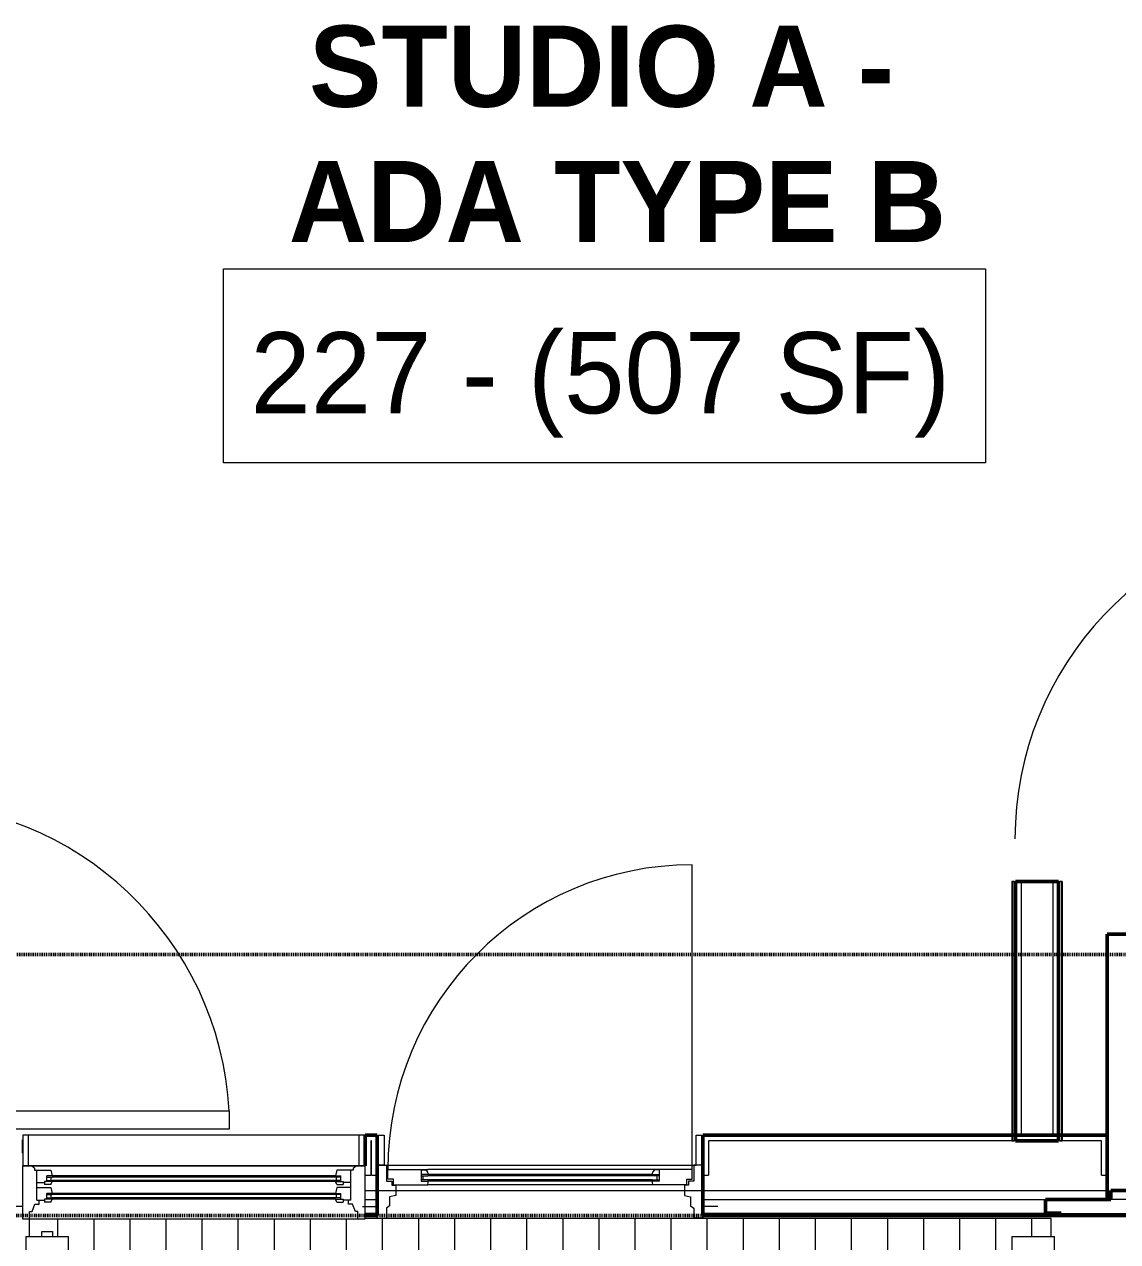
# Model space of a CAD drawing. Header units: inches. Extents: x -4235 to -464, y 9767 to 12344.
# Drawn here: x -3290.3 to -3169.1, y 9977.3 to 10112.2 of the extents above; entities that cross this region are included whole.
import ezdxf

# ---------------------------------------------------------------- set-up
doc = ezdxf.new("R2010")
doc.units = ezdxf.units.IN
doc.header["$MEASUREMENT"] = 0
doc.linetypes.add('Dash 1_16_', pattern=[0.125, 0.0625, -0.0625])
for name, color, linetype, lineweight in [('0-1', 7, 'Continuous', 5), ('0-2', 10, 'Continuous', 9), ('A-AREA-IDEN', 2, 'Continuous', 9), ('A-DOOR-1', 7, 'Continuous', 9), ('A-DOOR-2', 130, 'Continuous', 20), ('A-DOOR-4', 31, 'Continuous', 9), ('A-DOOR-5', 31, 'Continuous', 20), ('A-DOOR-FRAM', 31, 'Continuous', 20), ('A-DOOR-FRAM-2', 31, 'Continuous', 9), ('A-DOOR-GLAZ', 31, 'Continuous', 9), ('A-FLOR-4', 192, 'Continuous', 9), ('A-FLOR-HRAL', 11, 'Continuous', 9), ('A-FLOR-PATT-1', 9, 'Continuous', 9), ('A-GENM', 5, 'Continuous', 9), ('A-GENM-5', 5, 'Continuous', 50), ('A-GLAZ-1', 151, 'Continuous', 9), ('A-GLAZ-2', 151, 'Continuous', 20), ('A-GLAZ-3', 151, 'Continuous', 50), ('A-WALL', 113, 'Continuous', 13), ('A-WALL-1', 250, 'Continuous', 50), ('A-WALL-2', 50, 'Continuous', 13), ('A-WALL-3', 10, 'Continuous', 9), ('A-WALL-4', 254, 'Continuous', 9), ('A-WALL-5', 7, 'Continuous', 9), ('A-WALL-6', 113, 'Continuous', 9), ('A-WALL-7', 113, 'Continuous', 50), ('C-PROP-LINE-1', 91, 'Dash 1_16_', 50)]:
    doc.layers.add(name, color=color, linetype=linetype, lineweight=lineweight)
doc.styles.add('Century Gothic', font='ufonts.com_century-gothic.ttf', dxfattribs={"height": 9})
doc.styles.add('Century Gothic_B', font='GOTHICB.TTF', dxfattribs={"height": 9})

# ---------------------------------------------------------------- blocks, each defined once
blk = doc.blocks.new('Basic Wall _ INT - W4BØF - _5_8 GYP - 2X4 WOOD_BATT_ - 5_8 GYP_ - ___-2688579-BACKGROUND - 2ND FLOOR')
at = {"layer": 'A-WALL-3'}
for p, q in [((-3175.65, 9988.44), (-3175.65, 9989.06)), ((-3175.3, 9989.06), (-3175.3, 9988.44)), ((-3175.65, 9988.44), (-3175.63, 9988.44)), ((-3175.61, 9988.44), (-3175.65, 9988.44)), ((-3175.57, 9988.44), (-3175.61, 9988.44)), ((-3175.55, 9988.44), (-3175.57, 9988.44)), ((-3175.54, 9988.44), (-3175.55, 9988.44)), ((-3175.52, 9988.44), (-3175.54, 9988.44)), ((-3175.45, 9988.44), (-3175.52, 9988.44)), ((-3175.51, 9988.44), (-3175.45, 9988.44)), ((-3175.24, 9988.44), (-3175.45, 9988.44)), ((-3175.44, 9988.44), (-3175.3, 9988.44)), ((-3175.3, 9988.44), (-3175.24, 9988.44))]:
    blk.add_line(p, q, dxfattribs=at)
at = {"layer": 'A-WALL-4'}
for p, q in [((-3175.63, 10017.18), (-3175.65, 10017.18)), ((-3175.65, 9989.06), (-3175.65, 10017.18)), ((-3175.45, 10017.18), (-3175.51, 10017.18)), ((-3175.3, 10017.18), (-3175.44, 10017.18)), ((-3175.24, 10017.18), (-3175.3, 10017.18)), ((-3175.3, 10017.18), (-3175.3, 9989.06)), ((-3175.52, 9988.44), (-3175.52, 9989.06)), ((-3175.24, 9989.06), (-3175.24, 9988.44))]:
    blk.add_line(p, q, dxfattribs=at)
at = {"layer": 'A-WALL-5'}
for p, q in [((-3175.65, 10017.18), (-3175.61, 10017.18)), ((-3175.61, 10017.18), (-3175.52, 10017.18)), ((-3175.52, 9989.06), (-3175.52, 10017.18)), ((-3175.52, 10017.18), (-3175.24, 10017.18)), ((-3175.24, 10017.18), (-3175.24, 9989.06))]:
    blk.add_line(p, q, dxfattribs=at)
blk = doc.blocks.new('Basic Wall _ INT - W4BØF - _5_8 GYP - 2X4 WOOD_BATT_ - 5_8 GYP_ - ___-2688580-BACKGROUND - 2ND FLOOR')
at = {"layer": 'A-WALL-3'}
for p, q in [((-3180.75, 9989.06), (-3180.75, 9988.44)), ((-3180.4, 9988.44), (-3180.4, 9989.06)), ((-3180.52, 9988.44), (-3180.81, 9988.44)), ((-3180.81, 9988.44), (-3180.75, 9988.44)), ((-3180.75, 9988.44), (-3180.61, 9988.44)), ((-3180.6, 9988.44), (-3180.54, 9988.44)), ((-3180.52, 9988.44), (-3180.52, 9988.44)), ((-3180.48, 9988.44), (-3180.52, 9988.44)), ((-3180.44, 9988.44), (-3180.48, 9988.44)), ((-3180.4, 9988.44), (-3180.44, 9988.44)), ((-3180.42, 9988.44), (-3180.4, 9988.44))]:
    blk.add_line(p, q, dxfattribs=at)
at = {"layer": 'A-WALL-4'}
for p, q in [((-3180.75, 10017.18), (-3180.81, 10017.18)), ((-3180.61, 10017.18), (-3180.75, 10017.18)), ((-3180.75, 10017.18), (-3180.75, 9989.06)), ((-3180.54, 10017.18), (-3180.6, 10017.18)), ((-3180.4, 10017.18), (-3180.42, 10017.18)), ((-3180.4, 9989.06), (-3180.4, 10017.18)), ((-3180.81, 9989.06), (-3180.81, 9988.44)), ((-3180.52, 9989.06), (-3180.52, 9988.44))]:
    blk.add_line(p, q, dxfattribs=at)
at = {"layer": 'A-WALL-5'}
for p, q in [((-3180.81, 10017.18), (-3180.52, 10017.18)), ((-3180.81, 10017.18), (-3180.81, 9989.06)), ((-3180.52, 10017.18), (-3180.52, 9989.06)), ((-3180.52, 10017.18), (-3180.44, 10017.18)), ((-3180.44, 10017.18), (-3180.4, 10017.18))]:
    blk.add_line(p, q, dxfattribs=at)
blk = doc.blocks.new('SWING - SINGLE - FLUSH - 36_ x 80_ - OFFSET PIVOT DOOR AT MAGIC PAK AND WASHER_DRYER-3199414-BACKGROUND - 2ND FLOOR')
at = {"layer": 'A-DOOR-1'}
blk.add_arc((18, 2.37), 36.07, 93.1789, 180, dxfattribs=at)
at = {"layer": 'A-DOOR-2'}
for p, q in [((16, 2.37), (16, 38.39)), ((18, 38.39), (16, 38.39)), ((18, 2.37), (18, 38.39)), ((18, 2.37), (16, 2.37))]:
    blk.add_line(p, q, dxfattribs=at)
blk = doc.blocks.new('CTR - 1st Phase - Unit Layouts_rvt-1-BACKGROUND - 2ND FLOOR')
at = {"layer": 'A-WALL-1'}
for p, q in [((-3175.65, 10017.18), (-3180.4, 10017.18)), ((-3180.4, 10017.18), (-3180.4, 9988.44)), ((-3175.65, 9988.44), (-3175.65, 10017.18)), ((-3180.4, 9988.44), (-3179.77, 9988.44)), ((-3179.77, 9988.44), (-3176.27, 9988.44)), ((-3176.27, 9988.44), (-3175.65, 9988.44))]:
    blk.add_line(p, q, dxfattribs=at)
at = {"layer": 'A-WALL-2'}
for p, q in [((-3179.77, 10017.18), (-3179.77, 9989.06)), ((-3176.27, 10017.18), (-3176.27, 9989.06)), ((-3179.77, 9989.06), (-3176.27, 9989.06))]:
    blk.add_line(p, q, dxfattribs=at)
at = {"layer": 'A-WALL-3'}
for p, q in [((-3180.4, 10017.18), (-3180.4, 9989.06)), ((-3175.65, 9989.06), (-3175.65, 10017.18)), ((-3180.4, 9989.06), (-3180.4, 9988.44)), ((-3175.65, 9988.44), (-3175.65, 9989.06)), ((-3175.65, 9988.44), (-3180.4, 9988.44))]:
    blk.add_line(p, q, dxfattribs=at)
at = {"layer": 'A-WALL-4'}
blk.add_line((-3180.4, 10017.18), (-3175.65, 10017.18), dxfattribs=at)
at = {"layer": '0-2'}
for name, p in [('SWING - SINGLE - FLUSH - 36_ x 80_ - OFFSET PIVOT DOOR AT MAGIC PAK AND WASHER_DRYER-3199414-BACKGROUND - 2ND FLOOR', (-3162.4, 10019.56)), ('Basic Wall _ INT - W4BØF - _5_8 GYP - 2X4 WOOD_BATT_ - 5_8 GYP_ - ___-2688580-BACKGROUND - 2ND FLOOR', (0, 0)), ('Basic Wall _ INT - W4BØF - _5_8 GYP - 2X4 WOOD_BATT_ - 5_8 GYP_ - ___-2688579-BACKGROUND - 2ND FLOOR', (0, 0))]:
    blk.add_blockref(name, p, dxfattribs=at)
at = {"layer": '0-2', "rotation": 269.9999999999607}
blk.add_blockref('SWING - SINGLE - FLUSH - 36_ x 80_ - OFFSET PIVOT DOOR AT MAGIC PAK AND WASHER_DRYER-3199414-BACKGROUND - 2ND FLOOR', (-3305.97, 10007.78), dxfattribs=at)
blk = doc.blocks.new('Door-Inswing-Andersen-400_Series-Single - 3_ 0-1_8_ x custom height - 2ND FLOOR-2897953-BACKGROUND - 2ND FLOOR')
at = {"layer": 'A-DOOR-4'}
blk.add_line((16.87, 0.66), (16.87, 34.41), dxfattribs=at)
blk.add_arc((16.87, 0.66), 33.75, 90, 180, dxfattribs=at)
at = {"layer": 'A-DOOR-5'}
for p, q in [((-16.87, -0.41), (-16.87, 0.66)), ((-16.87, 0.66), (-12.44, 0.66)), ((-13.19, 0.66), (-13.19, -0.66)), ((-13.19, 0.66), (-13.19, 0.59)), ((-13.19, 0.59), (-12.67, 0.59)), ((-12.44, 0.09), (-13.19, 0.09)), ((-12.67, 0.59), (-12.47, 0.34)), ((-12.47, 0.34), (-12.44, 0.16)), ((12.44, 0.66), (-12.44, 0.66)), ((-12.44, 0.16), (-12.44, 0.09)), ((16.87, 0.66), (12.44, 0.66)), ((12.47, 0.34), (12.44, 0.16)), ((12.44, 0.16), (12.44, 0.09)), ((12.44, 0.09), (13.19, 0.09)), ((12.67, 0.59), (12.47, 0.34)), ((13.19, 0.59), (12.67, 0.59)), ((13.19, 0.66), (13.19, -0.66)), ((13.19, 0.66), (13.19, 0.59)), ((16.87, -0.41), (16.87, 0.66)), ((-16.26, -0.42), (-16.87, -0.41)), ((-16.26, -1.06), (-16.26, -0.42)), ((-16.26, -1.06), (-12.44, -1.06)), ((-13.19, -0.66), (-12.44, -0.66)), ((-12.44, -0.75), (-12.47, -1.06)), ((-12.44, -0.66), (-12.44, -0.75)), ((12.44, -1.06), (-12.44, -1.06)), ((12.44, -0.66), (12.44, -0.75)), ((13.19, -0.66), (12.44, -0.66)), ((12.44, -0.75), (12.47, -1.06)), ((16.26, -1.06), (12.44, -1.06)), ((16.26, -0.42), (16.87, -0.41)), ((16.26, -1.06), (16.26, -0.42))]:
    blk.add_line(p, q, dxfattribs=at)
at = {"layer": 'A-DOOR-FRAM'}
for p, q in [((-18.06, -4.75), (-18.06, 1.12)), ((-18.06, 1.12), (-17.03, 1.12)), ((-17.69, 1.12), (-18.06, 1.12)), ((-18.06, 1.12), (-17.94, 1.12)), ((-18.06, -4.44), (-18.06, 1.12)), ((-17.31, 1.12), (17.31, 1.12)), ((-17.03, 1.12), (-17.03, -0.66)), ((17.03, 1.12), (17.03, -0.66)), ((18.06, 1.12), (17.03, 1.12)), ((17.94, 1.12), (18.06, 1.12)), ((18.06, -4.75), (18.06, 1.12)), ((18.06, 1.12), (18.06, -4.44)), ((-17.03, -0.66), (-16.45, -0.66)), ((-16.45, -0.66), (-16.45, -1.09)), ((-16.45, -1.09), (-16, -1.09)), ((-16, -1.09), (-16, -2.23)), ((16.45, -1.09), (16, -1.09)), ((16, -1.09), (16, -2.23)), ((16.45, -0.66), (16.45, -1.09)), ((17.03, -0.66), (16.45, -0.66)), ((-16, -2.23), (-16.69, -2.39)), ((-16.69, -2.39), (-16.69, -3.39)), ((16, -2.23), (16.69, -2.39)), ((16.69, -2.39), (16.69, -3.39)), ((-19.69, -3.44), (-18.06, -3.44)), ((-16.69, -3.39), (-17.03, -3.63)), ((-17.03, -3.63), (-17.03, -4.75)), ((16.69, -3.39), (17.03, -3.63)), ((17.03, -3.63), (17.03, -4.75)), ((19.69, -3.44), (18.06, -3.44)), ((-18.06, -4.8), (-18.06, -4.44)), ((-18.06, -4.75), (-17.03, -4.75)), ((18.06, -4.75), (17.03, -4.75)), ((18.06, -4.44), (18.06, -4.8))]:
    blk.add_line(p, q, dxfattribs=at)
at = {"layer": 'A-DOOR-FRAM-2'}
for p, q in [((-17.94, 4.44), (-17.31, 4.44)), ((-17.94, 1.12), (-17.94, 4.44)), ((-17.31, 4.44), (-17.31, 1.12)), ((17.31, 4.44), (17.94, 4.44)), ((17.31, 1.12), (17.31, 4.44)), ((17.94, 4.44), (17.94, 1.12)), ((-17.31, 1.12), (-17.94, 1.12)), ((17.94, 1.12), (17.31, 1.12))]:
    blk.add_line(p, q, dxfattribs=at)
at = {"layer": 'A-DOOR-GLAZ'}
for p, q in [((12.44, 0.09), (-12.44, 0.09)), ((-13.19, -0.06), (-12.44, -0.06)), ((-12.44, -0.5), (-13.19, -0.5)), ((-12.98, -0.5), (-12.98, -0.06)), ((12.44, -0.06), (-12.44, -0.06)), ((12.44, -0.5), (-12.44, -0.5)), ((12.44, -0.66), (-12.44, -0.66)), ((13.19, -0.06), (12.44, -0.06)), ((12.44, -0.5), (13.19, -0.5)), ((12.98, -0.5), (12.98, -0.06))]:
    blk.add_line(p, q, dxfattribs=at)
blk = doc.blocks.new('Window-Double_Hung-Andersen-400_Series-Tilt_Wash - DOUBLE HUNG - REVERSE COTTAGE - 2ND FLOOR-2889033-BACKGROUND - 2ND FLOOR')
at = {"layer": 'A-GLAZ-1'}
for p, q in [((-16.29, 2.5), (-15.7, 2.5)), ((-16.29, 2.12), (-15.7, 2.12)), ((-15.82, 2.5), (-15.82, 2.12)), ((-15.7, 2.63), (15.7, 2.63)), ((-15.7, 2.5), (15.7, 2.5)), ((-15.7, 2.12), (15.7, 2.12)), ((-15.7, 2), (15.7, 2)), ((16.29, 2.5), (15.7, 2.5)), ((16.29, 2.12), (15.7, 2.12)), ((15.82, 2.5), (15.82, 2.12)), ((-16.29, 0.56), (-15.7, 0.56)), ((-16.29, 0.19), (-15.7, 0.19)), ((-15.82, 0.56), (-15.82, 0.19)), ((-15.7, 0.69), (15.7, 0.69)), ((-15.7, 0.56), (15.7, 0.56)), ((-15.7, 0.19), (15.7, 0.19)), ((-15.7, 0.06), (15.7, 0.06)), ((16.29, 0.56), (15.7, 0.56)), ((16.29, 0.19), (15.7, 0.19)), ((15.82, 0.56), (15.82, 0.19)), ((18.95, -1.06), (-18.95, -1.06)), ((-18.95, -1.06), (-18.95, -4.44)), ((-18.32, -1.06), (-18.32, -4.44)), ((18.32, -1.06), (18.32, -4.44)), ((18.95, -4.44), (18.95, -1.06)), ((-19.01, -3.94), (-19.01, -2.44)), ((-19.01, -2.44), (-18.95, -2.44)), ((18.95, -2.44), (19.01, -2.44)), ((19.01, -2.44), (19.01, -3.94)), ((-18.95, -3.94), (-19.01, -3.94)), ((19.01, -3.94), (18.95, -3.94)), ((-18.95, -4.44), (18.95, -4.44))]:
    blk.add_line(p, q, dxfattribs=at)
at = {"layer": 'A-GLAZ-2'}
for p, q in [((19.01, 4.81), (-19.01, 4.81)), ((-19.01, 4.81), (-19.01, -1.06)), ((-18.2, 4.81), (-18.2, 4)), ((18.2, 4.81), (18.2, 4)), ((19.01, -1.06), (19.01, 4.81)), ((-19.01, 3.44), (-20.51, 3.44)), ((-18.2, 4), (-17.92, 4)), ((-17.92, 4), (-17.61, 3.19)), ((-17.61, 3.19), (-17.14, 3.19)), ((-17.42, 2.75), (-16.57, 2.75)), ((-17.42, 2.75), (-17.42, -0.56)), ((-17.14, 3.19), (-17.14, 2.75)), ((-15.86, 2.97), (-16.57, 2.97)), ((-16.57, 2.63), (-16.57, 2.97)), ((-15.86, 2.97), (-15.7, 2.63)), ((15.86, 2.97), (15.7, 2.63)), ((15.86, 2.97), (16.57, 2.97)), ((16.57, 2.63), (16.57, 2.97)), ((17.42, 2.75), (16.57, 2.75)), ((17.14, 3.19), (17.14, 2.75)), ((17.61, 3.19), (17.14, 3.19)), ((17.42, 2.75), (17.42, -0.56)), ((17.92, 4), (17.61, 3.19)), ((18.2, 4), (17.92, 4)), ((19.01, 3.44), (20.51, 3.44)), ((-17.42, 1.37), (-15.86, 1.37)), ((-15.7, 2.63), (-16.57, 2.63)), ((-16.29, 2.63), (-16.29, 2)), ((-15.7, 2), (-16.29, 2)), ((-15.86, 1.37), (-15.7, 2)), ((15.7, 2.63), (16.57, 2.63)), ((15.7, 2), (16.29, 2)), ((15.86, 1.37), (15.7, 2)), ((17.42, 1.37), (15.86, 1.37)), ((16.29, 2.63), (16.29, 2)), ((-17.42, 0.81), (-16.57, 0.81)), ((-15.86, 1.03), (-16.57, 1.03)), ((-16.57, 0.69), (-16.57, 1.03)), ((-15.7, 0.69), (-16.57, 0.69)), ((-16.29, 0.69), (-16.29, 0.06)), ((-15.7, 0.06), (-16.29, 0.06)), ((-15.86, 1.03), (-15.7, 0.69)), ((-15.86, -0.56), (-15.7, 0.06)), ((15.86, 1.03), (15.7, 0.69)), ((15.7, 0.69), (16.57, 0.69)), ((15.7, 0.06), (16.29, 0.06)), ((15.86, -0.56), (15.7, 0.06)), ((15.86, 1.03), (16.57, 1.03)), ((16.29, 0.69), (16.29, 0.06)), ((16.57, 0.69), (16.57, 1.03)), ((17.42, 0.81), (16.57, 0.81)), ((-19.01, -1.06), (19.01, -1.06)), ((-17.67, -0.78), (-18, -1.06)), ((-17.67, -0.78), (-17.67, -0.56)), ((-17.67, -0.56), (-15.86, -0.56)), ((17.67, -0.56), (15.86, -0.56)), ((17.67, -0.78), (17.67, -0.56)), ((17.67, -0.78), (18, -1.06))]:
    blk.add_line(p, q, dxfattribs=at)
blk = doc.blocks.new('V-Series_EWC4_SPVU_RFA_2015 - 2ND AND 3RD FLOOR-2226480-BACKGROUND - 2ND FLOOR')
at = {"layer": 'A-GENM'}
for p, q in [((-3858.97, 11732.03), (-3858.97, 11734.83)), ((-3858.97, 11728.55), (-3858.97, 11731.53)), ((-3858.97, 11725.06), (-3858.97, 11728.05)), ((-3858.97, 11721.58), (-3858.97, 11724.56)), ((-3858.97, 11718.09), (-3858.97, 11721.08)), ((-3858.97, 11714.61), (-3858.97, 11717.59)), ((-3858.97, 11711.12), (-3858.97, 11714.11)), ((-3858.97, 11707.83), (-3858.97, 11710.62))]:
    blk.add_line(p, q, dxfattribs=at)
at = {"layer": 'A-GENM-5'}
for p, q in [((-3829.54, 11735.26), (-3858.97, 11735.26)), ((-3858.97, 11735.26), (-3858.97, 11734.83)), ((-3858.97, 11734.83), (-3857.97, 11734.83)), ((-3857.97, 11734.83), (-3857.97, 11732.03)), ((-3829.54, 11707.39), (-3829.54, 11735.26)), ((-3857.97, 11732.03), (-3858.97, 11732.03)), ((-3858.97, 11732.03), (-3858.97, 11731.53)), ((-3858.97, 11731.53), (-3857.97, 11731.53)), ((-3857.97, 11731.53), (-3857.97, 11728.55)), ((-3857.97, 11728.55), (-3858.97, 11728.55)), ((-3858.97, 11728.55), (-3858.97, 11728.05)), ((-3858.97, 11728.05), (-3857.97, 11728.05)), ((-3857.97, 11728.05), (-3857.97, 11725.06)), ((-3857.97, 11725.06), (-3858.97, 11725.06)), ((-3858.97, 11725.06), (-3858.97, 11724.56)), ((-3858.97, 11724.56), (-3857.97, 11724.56)), ((-3857.97, 11724.56), (-3857.97, 11721.58)), ((-3857.97, 11721.58), (-3858.97, 11721.58)), ((-3858.97, 11721.58), (-3858.97, 11721.08)), ((-3858.97, 11721.08), (-3857.97, 11721.08)), ((-3857.97, 11721.08), (-3857.97, 11718.09)), ((-3857.97, 11718.09), (-3858.97, 11718.09)), ((-3858.97, 11718.09), (-3858.97, 11717.59)), ((-3858.97, 11717.59), (-3857.97, 11717.59)), ((-3857.97, 11717.59), (-3857.97, 11714.61)), ((-3857.97, 11714.61), (-3858.97, 11714.61)), ((-3858.97, 11714.61), (-3858.97, 11714.11)), ((-3858.97, 11714.11), (-3857.97, 11714.11)), ((-3857.97, 11714.11), (-3857.97, 11711.12)), ((-3857.97, 11711.12), (-3858.97, 11711.12)), ((-3858.97, 11711.12), (-3858.97, 11710.62)), ((-3858.97, 11710.62), (-3857.97, 11710.62)), ((-3857.97, 11710.62), (-3857.97, 11707.83)), ((-3857.97, 11707.83), (-3858.97, 11707.83)), ((-3858.97, 11707.83), (-3858.97, 11707.39)), ((-3858.97, 11707.39), (-3829.54, 11707.39))]:
    blk.add_line(p, q, dxfattribs=at)
blk = doc.blocks.new('Railing - Baluster_01-2700443-BACKGROUND - 2ND FLOOR')
at = {"layer": 'A-FLOR-HRAL'}
for p, q in [((-0.59, 1.18), (0.59, 1.18)), ((-0.59, 0.59), (-0.59, 1.18)), ((0.59, 1.18), (0.59, 0.59))]:
    blk.add_line(p, q, dxfattribs=at)
blk = doc.blocks.new('Railing - Railing-2700278-BACKGROUND - 2ND FLOOR')
at = {"layer": 'A-FLOR-HRAL'}
for p, q in [((-3290.15, 9977.83), (-3290.15, 9914.58)), ((-3290.15, 9977.83), (-3289.68, 9977.83)), ((-3289.68, 9977.83), (-3285.9, 9977.83)), ((-3285.9, 9977.83), (-3285.42, 9977.83)), ((-3285.42, 9919.3), (-3285.42, 9977.83)), ((-3180.82, 9977.83), (-3180.82, 9919.3)), ((-3180.82, 9977.83), (-3180.35, 9977.83)), ((-3180.35, 9977.83), (-3176.57, 9977.83)), ((-3176.57, 9977.83), (-3176.1, 9977.83)), ((-3176.1, 9914.58), (-3176.1, 9977.83)), ((-3180.82, 9919.3), (-3285.42, 9919.3)), ((-3290.15, 9914.58), (-3176.1, 9914.58))]:
    blk.add_line(p, q, dxfattribs=at)
for points, knots in [([(-3285.9, 9918.83), (-3285.86, 9918.87), (-3285.79, 9918.93), (-3285.72, 9919.01), (-3285.67, 9919.06), (-3285.63, 9919.09), (-3285.6, 9919.13), (-3285.57, 9919.16), (-3285.54, 9919.18), (-3285.51, 9919.21), (-3285.49, 9919.24), (-3285.46, 9919.27), (-3285.43, 9919.29), (-3285.42, 9919.3), (-3285.42, 9919.3)], [0, 0, 0, 0, 0.166667, 0.25, 0.333333, 0.375, 0.416667, 0.5, 0.541667, 0.583333, 0.666667, 0.75, 0.833333, 1, 1, 1, 1]), ([(-3180.35, 9918.83), (-3180.39, 9918.87), (-3180.45, 9918.93), (-3180.53, 9919.01), (-3180.58, 9919.06), (-3180.61, 9919.09), (-3180.65, 9919.13), (-3180.68, 9919.16), (-3180.71, 9919.18), (-3180.73, 9919.21), (-3180.76, 9919.24), (-3180.79, 9919.27), (-3180.82, 9919.29), (-3180.82, 9919.3), (-3180.82, 9919.3)], [0, 0, 0, 0, 0.166667, 0.25, 0.333333, 0.375, 0.416667, 0.5, 0.541667, 0.583333, 0.666667, 0.75, 0.833333, 1, 1, 1, 1]), ([(-3290.15, 9914.58), (-3290.15, 9914.58), (-3290.14, 9914.59), (-3290.11, 9914.61), (-3290.09, 9914.64), (-3290.06, 9914.67), (-3290.03, 9914.69), (-3290, 9914.72), (-3289.96, 9914.76), (-3289.92, 9914.8), (-3289.89, 9914.84), (-3289.85, 9914.88), (-3289.78, 9914.95), (-3289.72, 9915.01), (-3289.68, 9915.05)], [0, 0, 0, 0, 0.166667, 0.25, 0.333333, 0.416667, 0.458333, 0.5, 0.583333, 0.666667, 0.708333, 0.75, 0.833333, 1, 1, 1, 1]), ([(-3176.1, 9914.58), (-3176.1, 9914.58), (-3176.11, 9914.59), (-3176.13, 9914.61), (-3176.16, 9914.64), (-3176.19, 9914.67), (-3176.22, 9914.69), (-3176.24, 9914.72), (-3176.28, 9914.76), (-3176.33, 9914.8), (-3176.36, 9914.84), (-3176.4, 9914.88), (-3176.47, 9914.95), (-3176.53, 9915.01), (-3176.57, 9915.05)], [0, 0, 0, 0, 0.166667, 0.25, 0.333333, 0.416667, 0.458333, 0.5, 0.583333, 0.666667, 0.708333, 0.75, 0.833333, 1, 1, 1, 1])]:
    blk.add_open_spline(points, degree=3, knots=knots, dxfattribs=at)
blk.add_blockref('Railing - Baluster_01-2700443-BACKGROUND - 2ND FLOOR', (-3287.79, 9977.24))
blk = doc.blocks.new('Perforated Panel at Magic-Pak - hvac panel - 2nd floor 2-2702974-BACKGROUND - 2ND FLOOR')
at = {"layer": 'A-GLAZ-3'}
for p, q in [((19.01, 4.44), (-19.01, 4.44)), ((-19.01, 4.44), (-19.01, 4.37)), ((-19.01, 4.37), (19.01, 4.37)), ((19.01, 4.37), (19.01, 4.44))]:
    blk.add_line(p, q, dxfattribs=at)
blk = doc.blocks.new('Family - ___-2835860-BACKGROUND - 2ND FLOOR')
at = {"layer": 'C-PROP-LINE-1'}
blk.add_line((-2636.92, 9980.19), (-3860.72, 9980.19), dxfattribs=at)
blk = doc.blocks.new('Family - ___-2835903-BACKGROUND - 2ND FLOOR')
at = {"layer": 'C-PROP-LINE-1'}
blk.add_line((-2096.82, 10009.09), (-3831.82, 10009.09), dxfattribs=at)
blk = doc.blocks.new('Family - ___-2835932-BACKGROUND - 2ND FLOOR')
at = {"layer": 'C-PROP-LINE-1'}
blk.add_line((-2067.92, 9980.19), (-3860.72, 9980.19), dxfattribs=at)

msp = doc.modelspace()

# ---------------------------------------------------------------- hatches: boundary and pattern name
at = {"layer": 'A-FLOR-PATT-1'}
h = msp.add_hatch(dxfattribs=at)
h.set_pattern_fill('FP_13', color=256, style=0, pattern_type=2)
h.set_pattern_definition([(90, (-2514.588, 11021.939), (-4, 2e-16), []), (180, (-2514.588, 11021.939), (-8, -8), [4, -28]), (180, (-2518.588, 11037.939), (-8, -8), [4, -28])])
h.paths.add_polyline_path([(-3285.37, 9919.3), (-3180.82, 9919.3), (-3180.81, 9977.83), (-3176.46, 9977.83), (-3176.46, 9979.83), (-3289.79, 9979.81), (-3289.79, 9977.83), (-3288.38, 9977.83), (-3288.38, 9978.42), (-3287.2, 9978.42), (-3287.2, 9977.83), (-3285.42, 9977.83), (-3285.38, 9919.3)], flags=0)

# ---------------------------------------------------------------- linework, layer by layer
at = {"layer": 'A-AREA-IDEN', "flags": 128}
msp.add_lwpolyline([(-3268.24, 10085.08), (-3183.74, 10085.08), (-3183.74, 10063.58), (-3268.24, 10063.58)], close=True, dxfattribs=at)
at = {"layer": 'A-FLOR-4'}
for p, q in [((-3251.19, 9982.94), (-3215.06, 9982.94)), ((-3289.79, 9979.81), (-3289.79, 9977.83)), ((-3176.46, 9979.83), (-3252.51, 9979.83)), ((-3176.46, 9977.83), (-3176.46, 9979.83))]:
    msp.add_line(p, q, dxfattribs=at)
at = {"layer": 'A-WALL'}
for p, q in [((-3251.89, 9988.44), (-3251.89, 9984.63)), ((-3251.81, 9988.44), (-3251.89, 9988.44)), ((-3251.81, 9984.63), (-3251.81, 9988.44)), ((-3214.44, 9988.44), (-3214.44, 9984.63)), ((-3170.89, 9988.44), (-3214.44, 9988.44)), ((-3170.89, 9984.63), (-3170.89, 9988.44)), ((-3252.51, 9984.63), (-3251.89, 9984.63)), ((-3251.81, 9984.63), (-3251.19, 9984.63)), ((-3215.06, 9984.63), (-3214.44, 9984.63)), ((-3170.89, 9984.63), (-3170.26, 9984.63)), ((-3252.51, 9982.94), (-3251.19, 9982.94)), ((-3215.06, 9982.94), (-3170.26, 9982.94)), ((-3252.51, 9981.94), (-3251.19, 9981.94)), ((-3215.06, 9981.94), (-3177.09, 9981.94)), ((-3252.51, 9980.44), (-3251.19, 9980.44)), ((-3215.06, 9980.44), (-3177.09, 9980.44))]:
    msp.add_line(p, q, dxfattribs=at)
at = {"layer": 'A-WALL-6'}
msp.add_line((-3252.57, 9989.06), (-3252.51, 9989.06), dxfattribs=at)
at = {"layer": 'A-WALL-7'}
for p, q in [((-3251.19, 9989.06), (-3252.51, 9989.06)), ((-3252.51, 9989.06), (-3252.51, 9985.69)), ((-3251.19, 9980.19), (-3251.19, 9989.06)), ((-3170.26, 9989.06), (-3215.06, 9989.06)), ((-3215.06, 9989.06), (-3215.06, 9980.19)), ((-3170.26, 9981.94), (-3170.26, 9989.06)), ((-3177.09, 9980.44), (-3177.09, 9981.94)), ((-3177.09, 9981.94), (-3170.26, 9981.94)), ((-3252.51, 9980.19), (-3251.19, 9980.19)), ((-3215.06, 9980.19), (-3175.34, 9980.19)), ((-3175.34, 9980.44), (-3177.09, 9980.44)), ((-3175.34, 9980.19), (-3175.34, 9980.44))]:
    msp.add_line(p, q, dxfattribs=at)

# ---------------------------------------------------------------- block references
at = {"layer": '0-1'}
msp.add_blockref('CTR - 1st Phase - Unit Layouts_rvt-1-BACKGROUND - 2ND FLOOR', (0, 0), dxfattribs=at)
at = {"layer": 'A-DOOR-4'}
msp.add_blockref('Door-Inswing-Andersen-400_Series-Single - 3_ 0-1_8_ x custom height - 2ND FLOOR-2897953-BACKGROUND - 2ND FLOOR', (-3233.12, 9984.63), dxfattribs=at)
at = {"layer": 'A-FLOR-HRAL'}
msp.add_blockref('Railing - Railing-2700278-BACKGROUND - 2ND FLOOR', (0, 0), dxfattribs=at)
at = {"layer": 'A-GENM', "rotation": 90.00000000000026}
msp.add_blockref('V-Series_EWC4_SPVU_RFA_2015 - 2ND AND 3RD FLOOR-2226480-BACKGROUND - 2ND FLOOR', (8565, 13840.91), dxfattribs=at)
at = {"layer": 'A-GLAZ-1', "rotation": 180}
for name, p in [('Window-Double_Hung-Andersen-400_Series-Tilt_Wash - DOUBLE HUNG - REVERSE COTTAGE - 2ND FLOOR-2889033-BACKGROUND - 2ND FLOOR', (-3271.52, 9984.63)), ('Perforated Panel at Magic-Pak - hvac panel - 2nd floor 2-2702974-BACKGROUND - 2ND FLOOR', (-3156.32, 9984.63))]:
    msp.add_blockref(name, p, dxfattribs=at)
at = {"layer": 'C-PROP-LINE-1'}
for name in ['Family - ___-2835860-BACKGROUND - 2ND FLOOR', 'Family - ___-2835932-BACKGROUND - 2ND FLOOR', 'Family - ___-2835903-BACKGROUND - 2ND FLOOR']:
    msp.add_blockref(name, (0, 0), dxfattribs=at)

# ---------------------------------------------------------------- texts
at = {"layer": 'A-AREA-IDEN', "char_height": 9, "attachment_point": 1}
for s, insert, width, style in [('STUDIO A -', (-3258.74, 10112.05), 79.083, 'Century Gothic_B'), ('ADA TYPE B', (-3260.99, 10097.05), 84.537, 'Century Gothic_B'), ('227 - (507 SF)', (-3265.24, 10078.08), 94.839, 'Century Gothic')]:
    msp.add_mtext(s, dxfattribs=dict(at, insert=insert, width=width, style=style))

doc.saveas('drawing.dxf')
